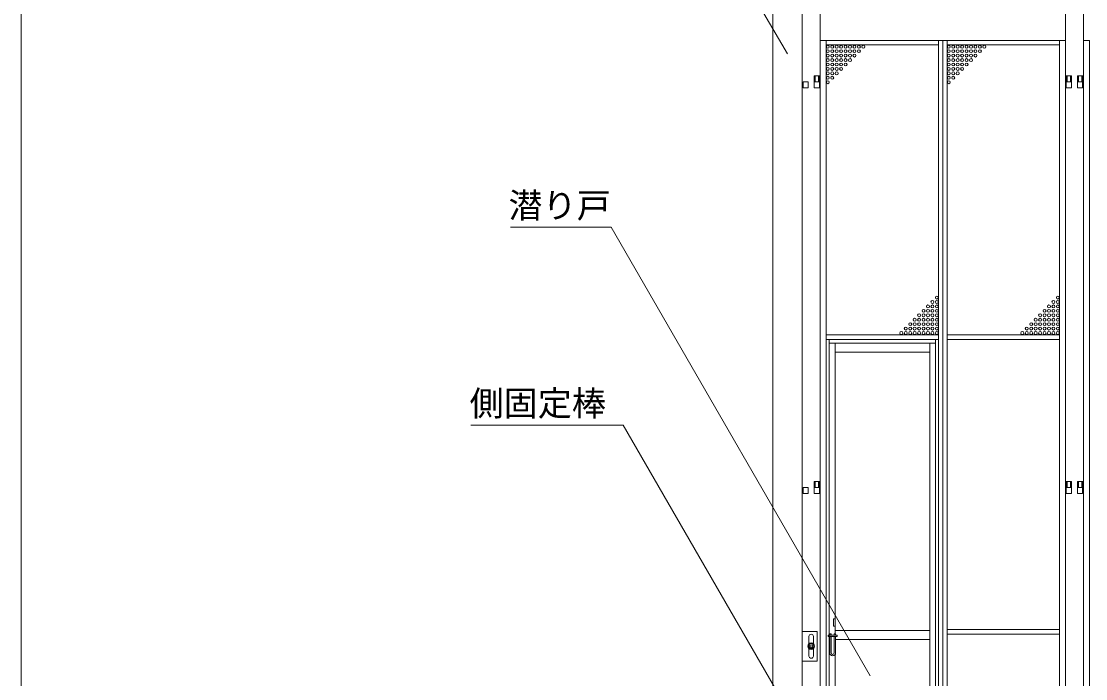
# Model space of a CAD drawing. Units: millimetres, scale not verified. Extents: x -35488 to -11338, y -17325 to 17325.
# Drawn here: x -35488 to -31890, y 5377 to 7600 of the extents above; entities that cross this region are included whole.
import ezdxf
from ezdxf.enums import TextEntityAlignment as Align

# ---------------------------------------------------------------- set-up
doc = ezdxf.new("R2010")
doc.units = ezdxf.units.MM
doc.header["$LTSCALE"] = 150
doc.linetypes.add('DASHED1', pattern=[1.8, 1.2, -0.6])
for name, color, linetype, lineweight in [('0-2_ACCG-3018', 7, 'Continuous', 18), ('0-6_ﾎﾞﾙﾄ類', 2, 'Continuous', 18), ('0-A_図面枠', 7, 'Continuous', 18), ('0-C_側固定棒', 7, 'Continuous', 18), ('1-0_中央走行棒', 7, 'Continuous', 18), ('1-7_標準ﾊﾟﾈﾙ', 7, 'Continuous', 18), ('1-8_標準柱', 7, 'Continuous', 18), ('1-9_文字', 7, 'Continuous', 18)]:
    doc.layers.add(name, color=color, linetype=linetype, lineweight=lineweight)
doc.styles.add('ＭＳ ゴシック', font='')
doc.styles.get('ＭＳ ゴシック').set_extended_font_data('MS Gothic')

msp = doc.modelspace()

# ---------------------------------------------------------------- linework, layer by layer
at = {"layer": '0-2_ACCG-3018'}
for centre in [(-32761.9, 7514.1), (-32761.9, 7499.1), (-32761.9, 7484.1), (-32746.9, 7514.1), (-32746.9, 7499.1), (-32746.9, 7484.1), (-32731.9, 7514.1), (-32731.9, 7499.1), (-32731.9, 7484.1), (-32716.9, 7514.1), (-32716.9, 7499.1), (-32716.9, 7484.1), (-32701.9, 7514.1), (-32701.9, 7499.1), (-32701.9, 7484.1), (-32686.9, 7514.1), (-32686.9, 7499.1), (-32686.9, 7484.1), (-32671.9, 7514.1), (-32671.9, 7499.1), (-32671.9, 7484.1), (-32656.9, 7514.1), (-32656.9, 7499.1), (-32641.9, 7514.1), (-32352.9, 7514.1), (-32352.9, 7499.1), (-32352.9, 7484.1), (-32337.9, 7514.1), (-32337.9, 7499.1), (-32337.9, 7484.1), (-32322.9, 7514.1), (-32322.9, 7499.1), (-32322.9, 7484.1), (-32307.9, 7514.1), (-32307.9, 7499.1), (-32307.9, 7484.1), (-32292.9, 7514.1), (-32292.9, 7499.1), (-32292.9, 7484.1), (-32277.9, 7514.1), (-32277.9, 7499.1), (-32277.9, 7484.1), (-32262.9, 7514.1), (-32262.9, 7499.1), (-32262.9, 7484.1), (-32247.9, 7514.1), (-32247.9, 7499.1), (-32232.9, 7514.1), (-32761.9, 7469.1), (-32761.9, 7454.1), (-32746.9, 7469.1), (-32746.9, 7454.1), (-32731.9, 7469.1), (-32731.9, 7454.1), (-32716.9, 7469.1), (-32716.9, 7454.1), (-32701.9, 7469.1), (-32701.9, 7454.1), (-32686.9, 7469.1), (-32352.9, 7469.1), (-32352.9, 7454.1), (-32337.9, 7469.1), (-32337.9, 7454.1), (-32322.9, 7469.1), (-32322.9, 7454.1), (-32307.9, 7469.1), (-32307.9, 7454.1), (-32292.9, 7469.1), (-32292.9, 7454.1), (-32277.9, 7469.1), (-32761.9, 7439.1), (-32761.9, 7424.1), (-32761.9, 7409.1), (-32746.9, 7439.1), (-32746.9, 7424.1), (-32746.9, 7409.1), (-32731.9, 7439.1), (-32731.9, 7424.1), (-32716.9, 7439.1), (-32352.9, 7439.1), (-32352.9, 7424.1), (-32352.9, 7409.1), (-32337.9, 7439.1), (-32337.9, 7424.1), (-32337.9, 7409.1), (-32322.9, 7439.1), (-32322.9, 7424.1), (-32307.9, 7439.1), (-32761.9, 7394.1), (-32352.9, 7394.1), (-32393.4, 6666.1), (-31984.4, 6666.1), (-32438.4, 6621.1), (-32423.4, 6636.1), (-32423.4, 6621.1), (-32408.4, 6651.1), (-32408.4, 6636.1), (-32408.4, 6621.1), (-32393.4, 6651.1), (-32393.4, 6636.1), (-32393.4, 6621.1), (-32029.4, 6621.1), (-32014.4, 6636.1), (-32014.4, 6621.1), (-31999.4, 6651.1), (-31999.4, 6636.1), (-31999.4, 6621.1), (-31984.4, 6651.1), (-31984.4, 6636.1), (-31984.4, 6621.1), (-32468.4, 6591.1), (-32453.4, 6606.1), (-32453.4, 6591.1), (-32438.4, 6606.1), (-32438.4, 6591.1), (-32423.4, 6606.1), (-32423.4, 6591.1), (-32408.4, 6606.1), (-32408.4, 6591.1), (-32393.4, 6606.1), (-32393.4, 6591.1), (-32059.4, 6591.1), (-32044.4, 6606.1), (-32044.4, 6591.1), (-32029.4, 6606.1), (-32029.4, 6591.1), (-32014.4, 6606.1), (-32014.4, 6591.1), (-31999.4, 6606.1), (-31999.4, 6591.1), (-31984.4, 6606.1), (-31984.4, 6591.1), (-32513.4, 6546.1), (-32498.4, 6561.1), (-32498.4, 6546.1), (-32483.4, 6576.1), (-32483.4, 6561.1), (-32483.4, 6546.1), (-32468.4, 6576.1), (-32468.4, 6561.1), (-32468.4, 6546.1), (-32453.4, 6576.1), (-32453.4, 6561.1), (-32453.4, 6546.1), (-32438.4, 6576.1), (-32438.4, 6561.1), (-32438.4, 6546.1), (-32423.4, 6576.1), (-32423.4, 6561.1), (-32423.4, 6546.1), (-32408.4, 6576.1), (-32408.4, 6561.1), (-32408.4, 6546.1), (-32393.4, 6576.1), (-32393.4, 6561.1), (-32393.4, 6546.1), (-32104.4, 6546.1), (-32089.4, 6561.1), (-32089.4, 6546.1), (-32074.4, 6576.1), (-32074.4, 6561.1), (-32074.4, 6546.1), (-32059.4, 6576.1), (-32059.4, 6561.1), (-32059.4, 6546.1), (-32044.4, 6576.1), (-32044.4, 6561.1), (-32044.4, 6546.1), (-32029.4, 6576.1), (-32029.4, 6561.1), (-32029.4, 6546.1), (-32014.4, 6576.1), (-32014.4, 6561.1), (-32014.4, 6546.1), (-31999.4, 6576.1), (-31999.4, 6561.1), (-31999.4, 6546.1), (-31984.4, 6576.1), (-31984.4, 6561.1), (-31984.4, 6546.1)]:
    msp.add_circle(centre, 5, dxfattribs=at)
at = {"layer": '0-6_ﾎﾞﾙﾄ類'}
msp.add_lwpolyline([(-32823, 5496.1), (-32827.9, 5487.6), (-32823, 5479.1), (-32813.2, 5479.1), (-32808.3, 5487.6), (-32813.2, 5496.1)], close=True, dxfattribs=at)
for radius in [11, 8.51, 4.75, 4.21]:
    msp.add_circle((-32818.1, 5487.6), radius, dxfattribs=at)
for start, end in [(132.757, 167.243), (192.757, 227.243), (72.757, 107.243), (252.757, 287.243), (12.757, 47.243), (312.757, 347.243)]:
    msp.add_arc((-32818.1, 5487.6), 8.89, start, end, dxfattribs=at)
at = {"layer": '0-A_図面枠'}
msp.add_lwpolyline([(-35488.1, 17325), (-11338.1, 17325), (-11338.1, 675), (-35488.1, 675)], close=True, dxfattribs=at)
at = {"layer": '0-C_側固定棒'}
for p, q in [((-32788.1, 6044.1), (-32788.1, 7395.6)), ((-32788.1, 4672.6), (-32788.1, 6024.1))]:
    msp.add_line(p, q, dxfattribs=at)
msp.add_lwpolyline([(-32788.1, 7415.6), (-32788.1, 8267.6), (-32848.1, 8267.6), (-32848.1, 4597.6), (-32788.1, 4597.6), (-32788.1, 4652.6)], dxfattribs=at)
for points in [[(-32845.8, 7375.6), (-32828.5, 7375.6), (-32828.5, 7395.6), (-32845.8, 7395.6)], [(-32807.8, 7375.6), (-32790.5, 7375.6), (-32790.5, 7395.6), (-32807.8, 7395.6)], [(-32845.8, 6004.1), (-32828.5, 6004.1), (-32828.5, 6024.1), (-32845.8, 6024.1)], [(-32807.8, 6004.1), (-32790.5, 6004.1), (-32790.5, 6024.1), (-32807.8, 6024.1)]]:
    msp.add_lwpolyline(points, close=True, dxfattribs=at)
at = {"layer": '1-0_中央走行棒'}
for p, q in [((-31958.1, 7395.6), (-31958.1, 6044.1)), ((-31898.1, 6044.1), (-31898.1, 7395.6)), ((-31958.1, 6024.1), (-31958.1, 4672.6)), ((-31898.1, 4672.6), (-31898.1, 6024.1))]:
    msp.add_line(p, q, dxfattribs=at)
for points in [[(-31953.1, 8747.6), (-31958.1, 8747.6), (-31958.1, 7415.6)], [(-31898.1, 7415.6), (-31898.1, 8747.6), (-31903.1, 8747.6)]]:
    msp.add_lwpolyline(points, dxfattribs=at)
for points in [[(-31955.8, 7375.6), (-31938.5, 7375.6), (-31938.5, 7395.6), (-31955.8, 7395.6)], [(-31917.8, 7375.6), (-31900.5, 7375.6), (-31900.5, 7395.6), (-31917.8, 7395.6)], [(-31955.8, 6004.1), (-31938.5, 6004.1), (-31938.5, 6024.1), (-31955.8, 6024.1)], [(-31917.8, 6004.1), (-31900.5, 6004.1), (-31900.5, 6024.1), (-31917.8, 6024.1)]]:
    msp.add_lwpolyline(points, close=True, dxfattribs=at)
at = {"layer": '1-7_標準ﾊﾟﾈﾙ', "color": 4, "linetype": 'DASHED1', "lineweight": 9}
for p, q in [((-32804.6, 7415.6), (-32804.6, 7395.6)), ((-32793.6, 7415.6), (-32793.6, 7395.6)), ((-31952.6, 7415.6), (-31952.6, 7395.6)), ((-31941.6, 7415.6), (-31941.6, 7395.6)), ((-31914.6, 7415.6), (-31914.6, 7395.6)), ((-31903.6, 7415.6), (-31903.6, 7395.6)), ((-32804.6, 6044.1), (-32804.6, 6024.1)), ((-32793.6, 6044.1), (-32793.6, 6024.1)), ((-31952.6, 6044.1), (-31952.6, 6024.1)), ((-31941.6, 6044.1), (-31941.6, 6024.1)), ((-31914.6, 6044.1), (-31914.6, 6024.1)), ((-31903.6, 6044.1), (-31903.6, 6024.1))]:
    msp.add_line(p, q, dxfattribs=at)
at = {"layer": '1-7_標準ﾊﾟﾈﾙ'}
for p, q in [((-32791.4, 7415.6), (-32791.4, 7395.6)), ((-31954.8, 7415.6), (-31954.8, 7395.6)), ((-31901.4, 7415.6), (-31901.4, 7395.6)), ((-32791.4, 6044.1), (-32791.4, 6024.1)), ((-31954.8, 6044.1), (-31954.8, 6024.1)), ((-31901.4, 6044.1), (-31901.4, 6024.1)), ((-32755.6, 5464.6), (-32755.6, 5519.6)), ((-32750.6, 5519.6), (-32750.6, 5464.6)), ((-32740.6, 5464.6), (-32740.6, 5519.6)), ((-32735.6, 5519.6), (-32735.6, 5464.6))]:
    msp.add_line(p, q, dxfattribs=at)
for points in [[(-32787.6, 7535.6), (-32767.9, 7535.6), (-32767.9, 4532.6), (-32787.6, 4532.6)], [(-32387.4, 7535.6), (-32767.9, 7535.6), (-32767.9, 7520.1), (-32387.4, 7520.1)], [(-32387.4, 7535.6), (-32373.1, 7535.6), (-32373.1, 4532.6), (-32387.4, 4532.6)], [(-32373.1, 7535.6), (-32358.9, 7535.6), (-32358.9, 4532.6), (-32373.1, 4532.6)], [(-32358.9, 7535.6), (-31978.4, 7535.6), (-31978.4, 7520.1), (-32358.9, 7520.1)], [(-31958.6, 7535.6), (-31978.4, 7535.6), (-31978.4, 4532.6), (-31958.6, 4532.6)], [(-31897.6, 7535.6), (-31877.9, 7535.6), (-31877.9, 4532.6), (-31897.6, 4532.6)], [(-32387.4, 6540.1), (-32767.9, 6540.1), (-32767.9, 6524.1), (-32387.4, 6524.1)], [(-32767.9, 4548.1), (-32757.6, 4548.1), (-32757.6, 6524.1), (-32767.9, 6524.1)], [(-32387.4, 4548.1), (-32397.6, 4548.1), (-32397.6, 6524.1), (-32387.4, 6524.1)], [(-32358.9, 6540.1), (-31978.4, 6540.1), (-31978.4, 6524.1), (-32358.9, 6524.1)], [(-32737.6, 6511.6), (-32417.6, 6511.6), (-32417.6, 6481.6), (-32737.6, 6481.6)], [(-32397.6, 6511.6), (-32417.6, 6511.6), (-32417.6, 4560.6), (-32397.6, 4560.6)], [(-32737.6, 5554.6), (-32742.6, 5554.6), (-32742.6, 5579.6), (-32737.6, 5579.6)], [(-32358.9, 5544.1), (-31978.4, 5544.1), (-31978.4, 5528.1), (-32358.9, 5528.1)], [(-32760.6, 5524.6), (-32730.6, 5524.6), (-32730.6, 5519.6), (-32760.6, 5519.6)]]:
    msp.add_lwpolyline(points, close=True, dxfattribs=at)
for points in [[(-32787.6, 7395.6), (-32807.6, 7395.6), (-32807.6, 7415.6), (-32787.6, 7415.6)], [(-31958.6, 7395.6), (-31938.6, 7395.6), (-31938.6, 7415.6), (-31958.6, 7415.6)], [(-31897.6, 7395.6), (-31917.6, 7395.6), (-31917.6, 7415.6), (-31897.6, 7415.6)], [(-32757.6, 5524.6), (-32757.6, 6511.6), (-32737.6, 6511.6), (-32737.6, 5529.6)], [(-32787.6, 6024.1), (-32807.6, 6024.1), (-32807.6, 6044.1), (-32787.6, 6044.1)], [(-31958.6, 6024.1), (-31938.6, 6024.1), (-31938.6, 6044.1), (-31958.6, 6044.1)], [(-31897.6, 6024.1), (-31917.6, 6024.1), (-31917.6, 6044.1), (-31897.6, 6044.1)], [(-32737.6, 5458.6), (-32737.6, 4560.6), (-32757.6, 4560.6), (-32757.6, 5519.6)], [(-32755.6, 5524.6), (-32755.6, 5529.6), (-32750.6, 5529.6), (-32750.6, 5524.6)], [(-32740.6, 5524.6), (-32740.6, 5529.6), (-32735.6, 5529.6), (-32735.6, 5524.6)], [(-32737.6, 5529.6), (-32737.6, 5540.1), (-32417.6, 5540.1), (-32417.6, 5510.1), (-32735.6, 5510.1)]]:
    msp.add_lwpolyline(points, dxfattribs=at)
for radius in [10, 5]:
    msp.add_arc((-32745.6, 5464.6), radius, 180, 0, dxfattribs=at)
at = {"layer": '1-8_標準柱'}
for p, q in [((-32948.1, 4967), (-32948.1, 8417)), ((-32848.1, 4967), (-32848.1, 8417)), ((-32825.6, 5495.6), (-32825.6, 5520)), ((-32810.6, 5520), (-32810.6, 5495.6)), ((-32825.6, 5454), (-32825.6, 5479.5)), ((-32810.6, 5479.5), (-32810.6, 5454))]:
    msp.add_line(p, q, dxfattribs=at)
msp.add_lwpolyline([(-32848.1, 5537), (-32798.1, 5537), (-32798.1, 5437), (-32848.1, 5437)], close=True, dxfattribs=at)
for centre, start, end in [((-32818.1, 5520), 0, 180), ((-32818.1, 5454), 180, 0)]:
    msp.add_arc(centre, 7.5, start, end, dxfattribs=at)
at = {"layer": '1-9_文字'}
for p, q in [((-32898.1, 7490.5), (-33436.4, 8407.9)), ((-33834.7, 6903.6), (-33494.4, 6903.6)), ((-33494, 6903.6), (-33494.4, 6903.6)), ((-32618.7, 5387.6), (-33494, 6903.6)), ((-33968.3, 6234.6), (-33454.2, 6234.6)), ((-33453.8, 6234.6), (-33454.2, 6234.6)), ((-32817.8, 5133), (-33453.8, 6234.6))]:
    msp.add_line(p, q, dxfattribs=at)

# ---------------------------------------------------------------- texts
at = {"layer": '1-9_文字', "style": 'ＭＳ ゴシック'}
for s, p in [('潜り戸', (-33841.3, 6910.1)), ('側固定棒', (-33972.9, 6241))]:
    msp.add_text(s, height=84.46, dxfattribs=at).set_placement(p, align=Align.BOTTOM_LEFT)

doc.saveas('drawing.dxf')
